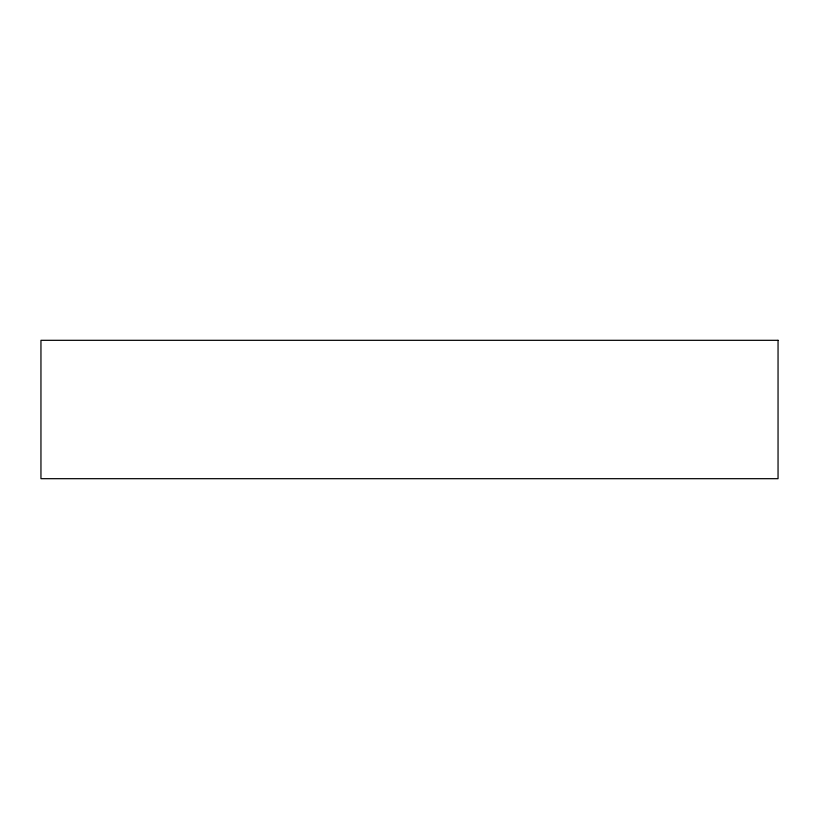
<?xml version="1.0" encoding="UTF-8"?>
<svg xmlns="http://www.w3.org/2000/svg" width="819" height="819" viewBox="0 0 819 819"><rect width="100%" height="100%" fill="white"/><g stroke="black" fill="none" stroke-linecap="round" stroke-linejoin="round"><path stroke-width="1.23" d="M778.05 340.315L40.95 340.315L40.95 478.685L778.05 478.685L778.05 340.315"/></g></svg>
